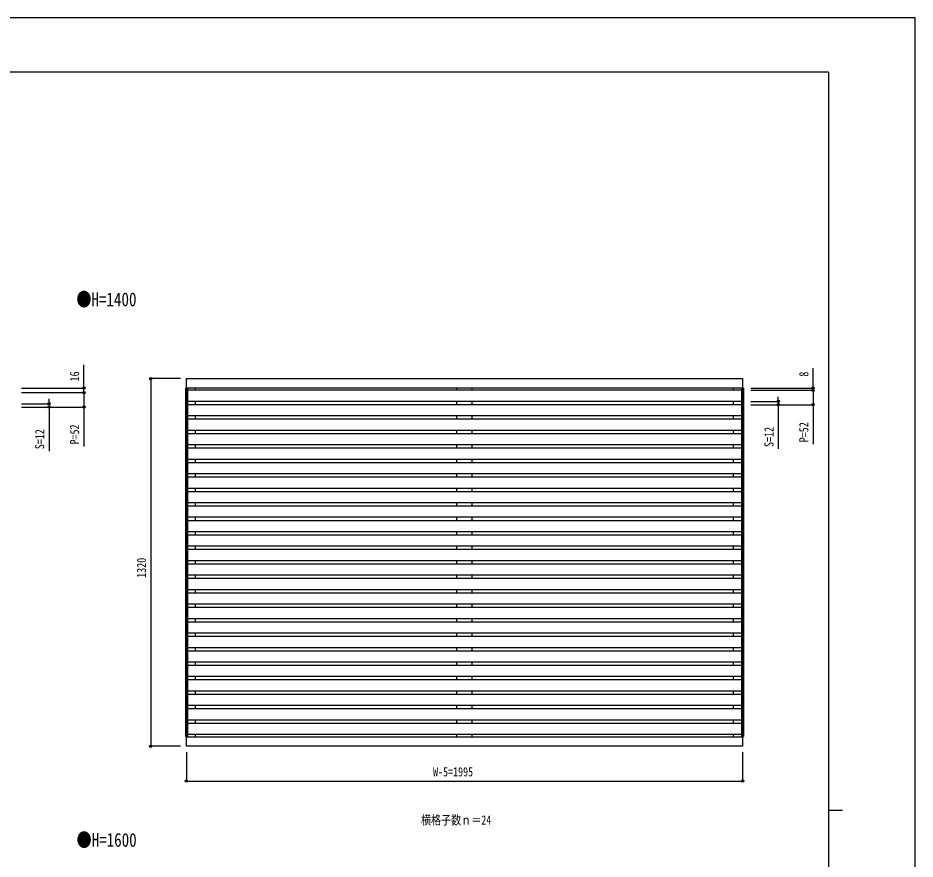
# Model space of a CAD drawing. Units: millimetres, scale not verified. Extents: x -4205 to 4205, y -2970 to 2970.
# Drawn here: x 986 to 4205, y -50 to 2970 of the extents above; entities that cross this region are included whole.
import ezdxf
from ezdxf.enums import TextEntityAlignment as Align

# ---------------------------------------------------------------- set-up
doc = ezdxf.new("R2010")
doc.units = ezdxf.units.MM
doc.header["$LTSCALE"] = 12
for name, color, linetype in [('0-1_USER1', 3, 'Continuous'), ('0-2_YKK_A1', 4, 'Continuous'), ('0-3_YKK_D', 6, 'Continuous'), ('0-4_YKK_ZWAK', 7, 'Continuous')]:
    doc.layers.add(name, color=color, linetype=linetype)
doc.styles.add('ＭＳ ゴシック', font='')
doc.styles.get('ＭＳ ゴシック').set_extended_font_data('MS Gothic')

msp = doc.modelspace()

# ---------------------------------------------------------------- linework, layer by layer
at = {"layer": '0-2_YKK_A1'}
for p, q in [((1587.82, 1640.5), (1595.02, 1640.5)), ((1587.82, 1640.5), (1587.82, 389.5)), ((1590.02, 1640.5), (1590.02, 389.5)), ((1593.02, 1641), (1593.02, 1640.5)), ((3582.02, 1633), (1595.02, 1633)), ((1623.02, 1633), (1623.02, 1641)), ((2561.02, 1633), (2561.02, 1641)), ((2616.02, 1633), (2616.02, 1641)), ((3554.02, 1633), (3554.02, 1641)), ((3589.22, 1640.5), (3582.02, 1640.5)), ((3584.02, 1641), (3584.02, 1640.5)), ((3587.02, 1640.5), (3587.02, 389.5)), ((3589.22, 1640.5), (3589.22, 389.5)), ((3582.02, 1593), (1595.02, 1593)), ((3582.02, 1581), (1595.02, 1581)), ((1623.02, 1581), (1623.02, 1593)), ((2561.02, 1581), (2561.02, 1593)), ((2616.02, 1581), (2616.02, 1593)), ((3554.02, 1581), (3554.02, 1593)), ((3582.02, 1541), (1595.02, 1541)), ((3582.02, 1529), (1595.02, 1529)), ((1623.02, 1529), (1623.02, 1541)), ((2561.02, 1529), (2561.02, 1541)), ((2616.02, 1529), (2616.02, 1541)), ((3554.02, 1529), (3554.02, 1541)), ((3582.02, 1489), (1595.02, 1489)), ((1623.02, 1477), (1623.02, 1489)), ((2561.02, 1477), (2561.02, 1489)), ((2616.02, 1477), (2616.02, 1489)), ((3554.02, 1477), (3554.02, 1489)), ((3582.02, 1477), (1595.02, 1477)), ((3582.02, 1437), (1595.02, 1437)), ((3582.02, 1425), (1595.02, 1425)), ((1623.02, 1425), (1623.02, 1437)), ((2561.02, 1425), (2561.02, 1437)), ((2616.02, 1425), (2616.02, 1437)), ((3554.02, 1425), (3554.02, 1437)), ((3582.02, 1385), (1595.02, 1385)), ((1623.02, 1373), (1623.02, 1385)), ((2561.02, 1373), (2561.02, 1385)), ((2616.02, 1373), (2616.02, 1385)), ((3554.02, 1373), (3554.02, 1385)), ((3582.02, 1373), (1595.02, 1373)), ((3582.02, 1333), (1595.02, 1333)), ((3582.02, 1321), (1595.02, 1321)), ((1623.02, 1321), (1623.02, 1333)), ((2561.02, 1321), (2561.02, 1333)), ((2616.02, 1321), (2616.02, 1333)), ((3554.02, 1321), (3554.02, 1333)), ((3582.02, 1281), (1595.02, 1281)), ((3582.02, 1269), (1595.02, 1269)), ((1623.02, 1269), (1623.02, 1281)), ((2561.02, 1269), (2561.02, 1281)), ((2616.02, 1269), (2616.02, 1281)), ((3554.02, 1269), (3554.02, 1281)), ((3582.02, 1229), (1595.02, 1229)), ((1623.02, 1217), (1623.02, 1229)), ((2561.02, 1217), (2561.02, 1229)), ((2616.02, 1217), (2616.02, 1229)), ((3554.02, 1217), (3554.02, 1229)), ((3582.02, 1217), (1595.02, 1217)), ((3582.02, 1177), (1595.02, 1177)), ((3582.02, 1165), (1595.02, 1165)), ((1623.02, 1165), (1623.02, 1177)), ((2561.02, 1165), (2561.02, 1177)), ((2616.02, 1165), (2616.02, 1177)), ((3554.02, 1165), (3554.02, 1177)), ((3582.02, 1125), (1595.02, 1125)), ((3582.02, 1113), (1595.02, 1113)), ((1623.02, 1113), (1623.02, 1125)), ((2561.02, 1113), (2561.02, 1125)), ((2616.02, 1113), (2616.02, 1125)), ((3554.02, 1113), (3554.02, 1125)), ((3582.02, 1073), (1595.02, 1073)), ((1623.02, 1061), (1623.02, 1073)), ((2561.02, 1061), (2561.02, 1073)), ((2616.02, 1061), (2616.02, 1073)), ((3554.02, 1061), (3554.02, 1073)), ((3582.02, 1061), (1595.02, 1061)), ((3582.02, 1021), (1595.02, 1021)), ((3582.02, 1009), (1595.02, 1009)), ((1623.02, 1009), (1623.02, 1021)), ((2561.02, 1009), (2561.02, 1021)), ((2616.02, 1009), (2616.02, 1021)), ((3554.02, 1009), (3554.02, 1021)), ((3582.02, 969), (1595.02, 969)), ((1623.02, 957), (1623.02, 969)), ((2561.02, 957), (2561.02, 969)), ((2616.02, 957), (2616.02, 969)), ((3554.02, 957), (3554.02, 969)), ((3582.02, 957), (1595.02, 957)), ((3582.02, 917), (1595.02, 917)), ((3582.02, 905), (1595.02, 905)), ((1623.02, 905), (1623.02, 917)), ((2561.02, 905), (2561.02, 917)), ((2616.02, 905), (2616.02, 917)), ((3554.02, 905), (3554.02, 917)), ((3582.02, 865), (1595.02, 865)), ((3582.02, 853), (1595.02, 853)), ((1623.02, 853), (1623.02, 865)), ((2561.02, 853), (2561.02, 865)), ((2616.02, 853), (2616.02, 865)), ((3554.02, 853), (3554.02, 865)), ((3582.02, 813), (1595.02, 813)), ((1623.02, 801), (1623.02, 813)), ((2561.02, 801), (2561.02, 813)), ((2616.02, 801), (2616.02, 813)), ((3554.02, 801), (3554.02, 813)), ((3582.02, 801), (1595.02, 801)), ((3582.02, 761), (1595.02, 761)), ((3582.02, 749), (1595.02, 749)), ((1623.02, 749), (1623.02, 761)), ((2561.02, 749), (2561.02, 761)), ((2616.02, 749), (2616.02, 761)), ((3554.02, 749), (3554.02, 761)), ((3582.02, 709), (1595.02, 709)), ((1623.02, 697), (1623.02, 709)), ((2561.02, 697), (2561.02, 709)), ((2616.02, 697), (2616.02, 709)), ((3554.02, 697), (3554.02, 709)), ((3582.02, 697), (1595.02, 697)), ((3582.02, 657), (1595.02, 657)), ((3582.02, 645), (1595.02, 645)), ((1623.02, 645), (1623.02, 657)), ((2561.02, 645), (2561.02, 657)), ((2616.02, 645), (2616.02, 657)), ((3554.02, 645), (3554.02, 657)), ((3582.02, 605), (1595.02, 605)), ((3582.02, 593), (1595.02, 593)), ((1623.02, 593), (1623.02, 605)), ((2561.02, 593), (2561.02, 605)), ((2616.02, 593), (2616.02, 605)), ((3554.02, 593), (3554.02, 605)), ((3582.02, 553), (1595.02, 553)), ((1623.02, 541), (1623.02, 553)), ((2561.02, 541), (2561.02, 553)), ((2616.02, 541), (2616.02, 553)), ((3554.02, 541), (3554.02, 553)), ((3582.02, 541), (1595.02, 541)), ((3582.02, 501), (1595.02, 501)), ((3582.02, 489), (1595.02, 489)), ((1623.02, 489), (1623.02, 501)), ((2561.02, 489), (2561.02, 501)), ((2616.02, 489), (2616.02, 501)), ((3554.02, 489), (3554.02, 501)), ((3582.02, 449), (1595.02, 449)), ((3582.02, 437), (1595.02, 437)), ((1623.02, 437), (1623.02, 449)), ((2561.02, 437), (2561.02, 449)), ((2616.02, 437), (2616.02, 449)), ((3554.02, 437), (3554.02, 449)), ((1593.02, 389.5), (1593.02, 389)), ((3582.02, 397), (1595.02, 397)), ((1623.02, 389), (1623.02, 397)), ((2561.02, 389), (2561.02, 397)), ((2616.02, 389), (2616.02, 397)), ((3554.02, 389), (3554.02, 397)), ((3584.02, 389.5), (3584.02, 389))]:
    msp.add_line(p, q, dxfattribs=at)
for points in [[(1591.02, 1675), (3586.02, 1675), (3586.02, 1641), (1591.02, 1641)], [(1591.02, 389), (3586.02, 389), (3586.02, 355), (1591.02, 355)]]:
    msp.add_lwpolyline(points, close=True, dxfattribs=at)
for points in [[(1595.02, 1640.5), (1595.02, 389.5), (1587.82, 389.5)], [(3582.02, 1640.5), (3582.02, 389.5), (3589.22, 389.5)]]:
    msp.add_lwpolyline(points, dxfattribs=at)
at = {"layer": '0-3_YKK_D'}
for p, q in [((3839.22, 1641), (3839.22, 1713)), ((1569.98, 1675), (1461.82, 1675)), ((1462.82, 1675), (1462.82, 355)), ((998.82, 1641), (1223.82, 1641)), ((998.82, 1625), (1223.82, 1625)), ((998.82, 1625), (1223.82, 1625)), ((3615.22, 1641), (3840.22, 1641)), ((3615.22, 1633), (3840.22, 1633)), ((3615.22, 1633), (3840.22, 1633)), ((3714.22, 1593), (3714.22, 1610)), ((3839.22, 1633), (3839.22, 1641)), ((3839.22, 1633), (3839.22, 1616)), ((998.82, 1585), (1098.82, 1585)), ((1097.82, 1585), (1097.82, 1602)), ((1097.82, 1585), (1097.82, 1573)), ((3615.22, 1593), (3715.22, 1593)), ((3615.22, 1581), (3840.22, 1581)), ((3615.22, 1581), (3715.22, 1581)), ((3714.22, 1593), (3714.22, 1581)), ((3714.22, 1581), (3714.22, 1422.6)), ((998.82, 1573), (1223.82, 1573)), ((998.82, 1573), (1098.82, 1573)), ((1097.82, 1573), (1097.82, 1414.6)), ((1570.02, 355), (1461.82, 355)), ((1591.02, 334), (1591.02, 229)), ((3586.02, 334), (3586.02, 229)), ((1591.02, 230), (3586.02, 230))]:
    msp.add_line(p, q, dxfattribs=at)
for points in [[(1222.82, 1625), (1222.82, 1641), (1222.82, 1724.8)], [(1222.82, 1625), (1222.82, 1573), (1222.82, 1431.6)], [(3839.22, 1633), (3839.22, 1581), (3839.22, 1439.6)]]:
    msp.add_lwpolyline(points, dxfattribs=at)
for centre in [(1462.82, 1675), (1222.82, 1641), (3839.22, 1641), (1222.82, 1625), (1222.82, 1625), (3839.22, 1633), (3839.22, 1633), (1097.82, 1585), (1097.82, 1573), (1222.82, 1573), (3714.22, 1593), (3714.22, 1581), (3839.22, 1581), (1462.82, 355), (1591.02, 230), (3586.02, 230)]:
    msp.add_circle(centre, 4.25, dxfattribs=at)
at = {"layer": '0-4_YKK_ZWAK'}
for p, q in [((3895.02, 2775), (-3904.98, 2775)), ((3895.02, 2775), (3895.02, -2525)), ((3895.02, 125), (3945.02, 125))]:
    msp.add_line(p, q, dxfattribs=at)
msp.add_lwpolyline([(-4205, -2970), (4205, -2970), (4205, 2970), (-4205, 2970)], close=True, dxfattribs=at)

# ---------------------------------------------------------------- texts
at = {"layer": '0-1_USER1', "style": 'ＭＳ ゴシック', "width": 0.8}
for s, height, p in [('●H=1400', 49.49, (1196.09, 1919.92)), ('横格子数ｎ＝24', 32.99, (2432.52, 63.91)), ('●H=1600', 49.49, (1196.77, -20.69))]:
    msp.add_text(s, height=height, dxfattribs=at).set_placement(p, align=Align.BOTTOM_LEFT)
at = {"layer": '0-3_YKK_D', "style": 'ＭＳ ゴシック', "width": 0.8}
for s, p in [('16', (1215.82, 1665)), ('8', (3832.22, 1682)), ('P=52', (3832.22, 1446.6)), ('S=12', (1090.82, 1421.6)), ('P=52', (1215.82, 1438.6)), ('S=12', (3707.22, 1429.6)), ('1320', (1455.82, 959.8))]:
    msp.add_text(s, height=32.99, rotation=90, dxfattribs=at).set_placement(p, align=Align.BOTTOM_LEFT)
msp.add_text('W-5=1995', height=32.99, dxfattribs=at).set_placement((2475.72, 237), align=Align.BOTTOM_LEFT)

doc.saveas('drawing.dxf')
